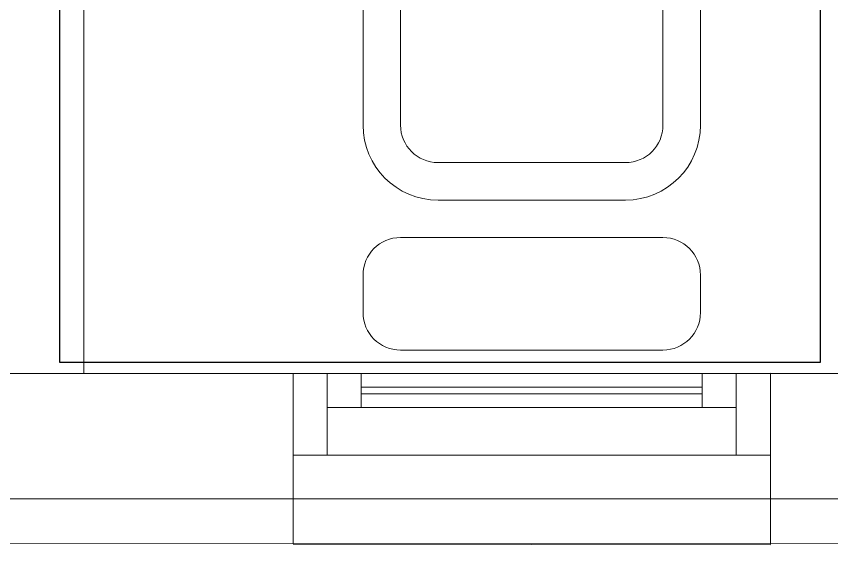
# Model space of a CAD drawing. Header units: inches. Extents: x 0 to 46333, y 12439 to 30520.
# Drawn here: x 16914 to 18110, y 15370 to 16145 of the extents above; entities that cross this region are included whole.
import ezdxf

# ---------------------------------------------------------------- set-up
doc = ezdxf.new("R2010")
doc.units = ezdxf.units.IN
doc.header["$MEASUREMENT"] = 0
for name, color, linetype, lineweight in [('COLUMNS1', 4, 'Continuous', 0), ('WALL', 7, 'Continuous', 0), ('WC', 2, 'Continuous', 0), ('WINDOW', 4, 'Continuous', 0)]:
    doc.layers.add(name, color=color, linetype=linetype, lineweight=lineweight)
doc.layers.add('DLX_FL1_CONT', color=7, linetype='Continuous', true_color=0x969696)
doc.layers.add('v.p', color=7, linetype='Continuous')

# ---------------------------------------------------------------- blocks, each defined once
blk = doc.blocks.new('first floor civil')
at = {"layer": 'COLUMNS1', "color": 9}
blk.add_line((600035.1, 121266.4), (600035.1, 121516.4), dxfattribs=at)
at = {"layer": 'WALL', "color": 9}
for p, q in [((599728.2, 123266.9), (599728.2, 121516.4)), ((602240.5, 121515.7), (598489.6, 121516.3)), ((602215.2, 121517.3), (598515.2, 121515.8)), ((600735.1, 121516.6), (600735.1, 121266)), ((598515.2, 121267), (602215.2, 121265.6))]:
    blk.add_line(p, q, dxfattribs=at)
at = {"layer": 'WC', "color": 9}
for p, q in [((600137.7, 122210.6), (600137.7, 121880.6)), ((600192.7, 122210.6), (600192.7, 121880.6)), ((600577.6, 121880.6), (600577.6, 122210.6)), ((600632.6, 121880.6), (600632.6, 122210.6)), ((600522.6, 121825.6), (600247.7, 121825.6)), ((600522.6, 121770.6), (600247.7, 121770.6)), ((600192.7, 121715.6), (600577.6, 121715.6)), ((600137.7, 121605.6), (600137.7, 121660.6)), ((600632.6, 121660.6), (600632.6, 121605.6)), ((600577.6, 121550.6), (600192.7, 121550.6))]:
    blk.add_line(p, q, dxfattribs=at)
at = {"layer": 'WC', "color": 9, "extrusion": (0, 0, -1)}
for centre, radius, start, end in [((-600247.7, 121880.6), 110, 270, 0), ((-600247.7, 121880.6), 55, 270, 0), ((-600522.6, 121880.6), 110, 180, 270), ((-600522.6, 121880.6), 55, 180, 270), ((-600192.7, 121660.6), 55, 0, 90), ((-600577.6, 121660.6), 55, 90, 180), ((-600192.7, 121605.6), 55, 270, 0), ((-600577.6, 121605.6), 55, 180, 270)]:
    blk.add_arc(centre, radius, start, end, dxfattribs=at)
at = {"layer": 'WINDOW', "color": 9}
for p, q in [((600735.1, 121516.6), (600035.1, 121516.4)), ((600635.1, 121466.1), (600635.1, 121515.5)), ((600685.1, 121396.1), (600685.1, 121515.5)), ((600085, 121515.3), (600085, 121396.1)), ((600135, 121515.3), (600135, 121466.1)), ((600635.1, 121496.1), (600135, 121496.1)), ((600635.1, 121486.1), (600135, 121486.1)), ((600685.1, 121466.1), (600085, 121466.1)), ((600735.1, 121396.1), (600035, 121396.1)), ((600035.1, 121265.7), (600735.1, 121265))]:
    blk.add_line(p, q, dxfattribs=at)

msp = doc.modelspace()

# ---------------------------------------------------------------- linework, layer by layer
at = {"layer": 'DLX_FL1_CONT'}
for points in [[(16977.3, 17350.7, 0), (16977.3, 15637.7, 0)], [(18093.3, 15637.7, 0), (18093.3, 17350.7, 0)], [(16977.3, 15637.7, 0), (18093.3, 15637.7, 0)], [(3007.1, 15436.4, 0), (19695.9, 15437.9, 0)]]:
    msp.add_polyline3d(points, dxfattribs=at)

# ---------------------------------------------------------------- block references
at = {"layer": 'v.p', "color": 1, "linetype": 'Continuous'}
msp.add_blockref('first floor civil', (-582715.1, -105895.1), dxfattribs=at)

doc.saveas('drawing.dxf')
